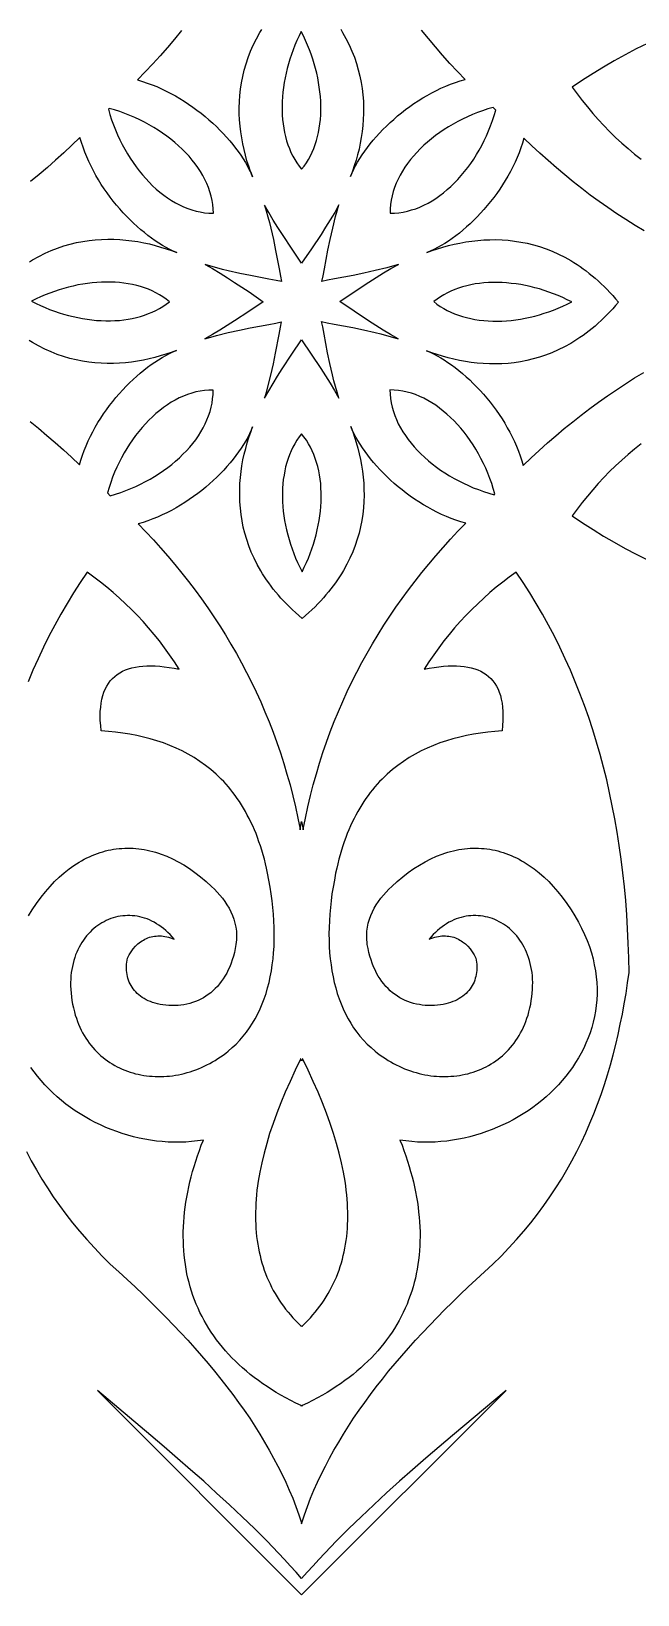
# Model space of a CAD drawing. Extents: x -375 to 375, y -1025 to 1025.
# Drawn here: x 142 to 193.6, y -780 to -647 of the extents above; entities that cross this region are included whole.
import ezdxf

# ---------------------------------------------------------------- set-up
doc = ezdxf.new("R2010")
doc.units = 0
doc.layers.add('LAYER_1', color=18, linetype='CONTINUOUS')

msp = doc.modelspace()

# ---------------------------------------------------------------- linework, layer by layer
at = {"layer": 'LAYER_1'}
for points in [[(154.77, -646.95), (154.19, -647.67), (153.58, -648.39), (152.97, -649.09), (152.34, -649.79), (151.7, -650.47), (151.05, -651.15), (151.46, -651.28), (151.87, -651.41), (152.28, -651.56), (152.69, -651.72), (153.09, -651.9), (153.49, -652.09), (153.88, -652.29), (154.27, -652.51), (154.65, -652.73), (155.02, -652.96), (155.39, -653.21), (155.75, -653.46), (156.1, -653.72), (156.45, -653.98), (156.79, -654.26), (157.12, -654.54), (157.44, -654.83), (157.75, -655.12), (158.05, -655.41), (158.34, -655.71), (158.61, -656.02), (158.88, -656.32), (159.14, -656.63), (159.38, -656.94), (159.61, -657.25), (159.83, -657.56), (160.03, -657.87), (160.22, -658.18), (160.39, -658.48), (160.55, -658.79), (160.7, -659.09), (160.83, -659.39), (160.66, -658.94), (160.5, -658.48), (160.35, -658.02), (160.22, -657.54), (160.1, -657.06), (159.99, -656.57), (159.9, -656.08), (159.82, -655.57), (159.77, -655.07), (159.72, -654.55), (159.7, -654.03), (159.69, -653.51), (159.71, -652.98), (159.75, -652.46), (159.8, -651.92), (159.89, -651.39), (159.99, -650.85), (160.12, -650.32), (160.27, -649.78), (160.45, -649.25), (160.66, -648.71), (160.89, -648.18), (161.15, -647.65), (161.45, -647.12), (161.6, -646.86)], [(168.32, -646.84), (168.48, -647.1), (168.77, -647.63), (169.04, -648.16), (169.28, -648.69), (169.49, -649.22), (169.67, -649.76), (169.82, -650.29), (169.96, -650.83), (170.06, -651.36), (170.15, -651.89), (170.21, -652.42), (170.25, -652.95), (170.26, -653.48), (170.26, -654), (170.24, -654.52), (170.2, -655.03), (170.14, -655.54), (170.07, -656.04), (169.98, -656.54), (169.88, -657.03), (169.76, -657.51), (169.63, -657.98), (169.48, -658.45), (169.33, -658.9), (169.16, -659.35), (169.29, -659.05), (169.43, -658.75), (169.59, -658.45), (169.76, -658.14), (169.95, -657.83), (170.15, -657.52), (170.36, -657.21), (170.59, -656.9), (170.83, -656.59), (171.08, -656.28), (171.35, -655.98), (171.62, -655.67), (171.91, -655.37), (172.21, -655.07), (172.52, -654.78), (172.83, -654.5), (173.16, -654.21), (173.5, -653.94), (173.84, -653.67), (174.19, -653.41), (174.55, -653.16), (174.92, -652.92), (175.3, -652.68), (175.68, -652.46), (176.06, -652.24), (176.46, -652.04), (176.85, -651.85), (177.26, -651.68), (177.66, -651.51), (178.07, -651.36), (178.49, -651.23), (178.9, -651.11), (178.25, -650.43), (177.61, -649.74), (176.99, -649.04), (176.38, -648.34), (175.78, -647.63), (175.19, -646.91)], [(194.41, -648.04), (193.46, -648.51), (192.52, -649.01), (191.59, -649.52), (190.68, -650.05), (189.78, -650.6), (188.89, -651.17), (188.01, -651.77), (188.43, -652.34), (188.86, -652.9), (189.3, -653.45), (189.75, -653.99), (190.22, -654.51), (190.7, -655.03), (191.19, -655.54), (191.7, -656.04), (192.22, -656.52), (192.76, -656.99), (193.3, -657.45), (193.87, -657.9)], [(141.86, -666.61), (142.12, -666.45), (142.65, -666.16), (143.18, -665.89), (143.71, -665.66), (144.25, -665.45), (144.78, -665.27), (145.32, -665.12), (145.85, -664.99), (146.39, -664.89), (146.92, -664.81), (147.45, -664.75), (147.98, -664.71), (148.51, -664.7), (149.03, -664.7), (149.55, -664.73), (150.06, -664.77), (150.57, -664.83), (151.07, -664.9), (151.57, -665), (152.06, -665.1), (152.54, -665.22), (153.01, -665.36), (153.48, -665.51), (153.94, -665.66), (154.38, -665.83), (154.08, -665.7), (153.78, -665.56), (153.48, -665.4), (153.17, -665.22), (152.86, -665.03), (152.55, -664.83), (152.24, -664.61), (151.93, -664.38), (151.63, -664.14), (151.32, -663.89), (151.01, -663.62), (150.71, -663.34), (150.41, -663.05), (150.11, -662.75), (149.82, -662.44), (149.53, -662.12), (149.25, -661.79), (148.98, -661.46), (148.71, -661.11), (148.45, -660.76), (148.2, -660.4), (147.96, -660.03), (147.72, -659.65), (147.5, -659.27), (147.29, -658.88), (147.09, -658.49), (146.9, -658.1), (146.72, -657.69), (146.56, -657.29), (146.41, -656.88), (146.27, -656.47), (146.15, -656.05), (145.47, -656.71), (144.78, -657.35), (144.08, -657.97), (143.38, -658.59), (142.67, -659.19), (141.95, -659.78)], [(194.14, -663.99), (193.35, -663.52), (192.58, -663.03), (191.81, -662.53), (191.05, -662.01), (190.3, -661.48), (189.55, -660.94), (188.82, -660.38), (188.09, -659.81), (187.37, -659.22), (186.66, -658.63), (185.96, -658.01), (185.26, -657.39), (184.58, -656.75), (183.9, -656.1), (183.77, -656.52), (183.64, -656.93), (183.49, -657.34), (183.33, -657.75), (183.15, -658.15), (182.96, -658.54), (182.76, -658.94), (182.54, -659.32), (182.32, -659.7), (182.09, -660.08), (181.84, -660.45), (181.59, -660.81), (181.33, -661.16), (181.06, -661.5), (180.79, -661.84), (180.5, -662.17), (180.22, -662.48), (179.93, -662.79), (179.63, -663.09), (179.33, -663.38), (179.02, -663.65), (178.72, -663.92), (178.41, -664.17), (178.1, -664.41), (177.79, -664.64), (177.48, -664.85), (177.17, -665.05), (176.86, -665.24), (176.55, -665.41), (176.25, -665.57), (175.94, -665.71), (175.65, -665.84), (176.09, -665.67), (176.55, -665.52), (177.01, -665.37), (177.49, -665.24), (177.97, -665.12), (178.46, -665.02), (178.95, -664.93), (179.46, -664.85), (179.97, -664.8), (180.48, -664.76), (181, -664.74), (181.52, -664.73), (182.05, -664.75), (182.57, -664.79), (183.11, -664.85), (183.64, -664.94), (184.17, -665.04), (184.71, -665.17), (185.24, -665.33), (185.78, -665.51), (186.31, -665.72), (186.84, -665.96), (187.37, -666.23), (187.9, -666.52), (188.16, -666.68), (188.42, -666.85), (188.68, -667.02), (188.94, -667.21), (189.2, -667.4), (189.46, -667.6), (189.71, -667.8), (189.97, -668.02), (190.22, -668.24), (190.47, -668.48), (190.72, -668.72), (190.97, -668.97), (191.22, -669.23), (191.46, -669.49), (191.7, -669.77), (191.94, -670.06), (191.7, -670.34), (191.46, -670.61), (191.21, -670.88), (190.96, -671.14), (190.71, -671.38), (190.46, -671.62), (190.21, -671.85), (189.96, -672.08), (189.7, -672.29), (189.44, -672.49), (189.19, -672.69), (188.93, -672.88), (188.67, -673.06), (188.41, -673.23), (188.14, -673.4), (187.88, -673.56), (187.35, -673.85), (186.82, -674.11), (186.29, -674.35), (185.75, -674.55), (185.22, -674.73), (184.68, -674.88), (184.15, -675.01), (183.61, -675.12), (183.08, -675.2), (182.55, -675.26), (182.02, -675.29), (181.49, -675.31), (180.97, -675.3), (180.45, -675.28), (179.94, -675.24), (179.43, -675.18), (178.93, -675.1), (178.43, -675.01), (177.94, -674.9), (177.46, -674.78), (176.99, -674.65), (176.52, -674.5), (176.07, -674.35), (175.62, -674.18), (175.92, -674.31), (176.22, -674.45), (176.52, -674.61), (176.83, -674.79), (177.13, -674.97), (177.44, -675.18), (177.75, -675.39), (178.06, -675.62), (178.37, -675.87), (178.68, -676.12), (178.98, -676.39), (179.29, -676.67), (179.59, -676.96), (179.88, -677.26), (180.17, -677.56), (180.46, -677.88), (180.74, -678.21), (181.02, -678.55), (181.28, -678.9), (181.54, -679.25), (181.8, -679.61), (182.04, -679.98), (182.27, -680.35), (182.49, -680.73), (182.71, -681.12), (182.91, -681.51), (183.1, -681.91), (183.28, -682.31), (183.44, -682.72), (183.59, -683.13), (183.72, -683.54), (183.85, -683.95), (184.53, -683.3), (185.21, -682.66), (185.91, -682.03), (186.61, -681.42), (187.33, -680.81), (188.05, -680.23), (188.77, -679.65), (189.51, -679.09), (190.25, -678.55), (191.01, -678.01), (191.77, -677.5), (192.54, -676.99), (193.32, -676.5), (194.1, -676.03)], [(141.91, -680.19), (142.63, -680.78), (143.34, -681.38), (144.04, -681.99), (144.74, -682.61), (145.42, -683.25), (146.1, -683.9), (146.22, -683.49), (146.36, -683.07), (146.51, -682.66), (146.67, -682.26), (146.85, -681.86), (147.04, -681.46), (147.24, -681.07), (147.45, -680.68), (147.68, -680.3), (147.91, -679.93), (148.15, -679.56), (148.41, -679.2), (148.67, -678.85), (148.94, -678.5), (149.21, -678.16), (149.49, -677.84), (149.78, -677.52), (150.07, -677.21), (150.37, -676.91), (150.67, -676.63), (150.97, -676.35), (151.28, -676.09), (151.59, -675.83), (151.9, -675.59), (152.21, -675.36), (152.52, -675.15), (152.83, -674.95), (153.14, -674.76), (153.44, -674.59), (153.75, -674.43), (154.05, -674.29), (154.35, -674.16), (153.9, -674.33), (153.44, -674.48), (152.98, -674.63), (152.51, -674.76), (152.02, -674.88), (151.54, -674.98), (151.04, -675.07), (150.54, -675.15), (150.03, -675.2), (149.52, -675.24), (149, -675.27), (148.47, -675.27), (147.95, -675.25), (147.42, -675.21), (146.89, -675.15), (146.36, -675.07), (145.82, -674.96), (145.29, -674.83), (144.75, -674.67), (144.22, -674.49), (143.69, -674.28), (143.16, -674.04), (142.63, -673.78), (142.1, -673.48), (141.84, -673.32)], [(193.87, -682.1), (193.3, -682.55), (192.76, -683.01), (192.22, -683.48), (191.7, -683.97), (191.19, -684.46), (190.7, -684.97), (190.22, -685.49), (189.75, -686.02), (189.3, -686.55), (188.86, -687.1), (188.43, -687.67), (188.01, -688.24), (188.89, -688.83), (189.78, -689.4), (190.68, -689.95), (191.59, -690.48), (192.52, -691), (193.46, -691.49), (194.41, -691.96)], [(141.6, -742.3), (142.01, -743.09), (142.45, -743.87), (142.9, -744.64), (143.38, -745.4), (143.88, -746.15), (144.4, -746.9), (144.94, -747.64), (145.51, -748.36), (146.11, -749.08), (146.73, -749.79), (147.37, -750.49), (148.04, -751.19), (148.73, -751.87), (149.46, -752.54), (150.15, -753.18), (150.84, -753.82), (151.52, -754.47), (152.18, -755.11), (152.84, -755.76), (153.48, -756.41), (154.11, -757.06), (154.72, -757.71), (155.32, -758.36), (155.91, -759.02), (156.49, -759.67), (157.05, -760.33), (157.6, -760.99), (158.13, -761.65), (158.65, -762.31), (159.15, -762.98), (159.64, -763.65), (160.12, -764.31), (160.58, -764.98), (161.02, -765.66), (161.44, -766.33), (161.85, -767.01), (162.25, -767.69), (162.62, -768.37), (162.98, -769.05), (163.32, -769.73), (163.65, -770.42), (163.95, -771.11), (164.24, -771.8), (164.51, -772.49), (164.76, -773.19), (164.99, -773.88), (164.99, -773.97), (165, -773.95), (165.01, -773.97), (165.01, -773.88), (165.24, -773.19), (165.49, -772.49), (165.76, -771.8), (166.05, -771.11), (166.35, -770.42), (166.68, -769.73), (167.02, -769.05), (167.38, -768.37), (167.75, -767.69), (168.15, -767.01), (168.56, -766.33), (168.98, -765.66), (169.42, -764.98), (169.88, -764.31), (170.36, -763.65), (170.85, -762.98), (171.35, -762.31), (171.87, -761.65), (172.4, -760.99), (172.95, -760.33), (173.51, -759.67), (174.09, -759.02), (174.68, -758.36), (175.28, -757.71), (175.89, -757.06), (176.52, -756.41), (177.16, -755.76), (177.82, -755.11), (178.48, -754.47), (179.16, -753.82), (179.84, -753.18), (180.54, -752.54), (181.27, -751.87), (181.96, -751.19), (182.63, -750.5), (183.27, -749.79), (183.89, -749.08), (184.49, -748.36), (185.05, -747.64), (185.6, -746.9), (186.12, -746.15), (186.62, -745.4), (187.1, -744.64), (187.55, -743.87), (187.99, -743.09), (188.4, -742.3), (188.79, -741.51), (189.16, -740.71), (189.52, -739.9), (189.85, -739.09), (190.17, -738.27), (190.47, -737.44), (190.75, -736.61), (191.01, -735.77), (191.26, -734.92), (191.49, -734.07), (191.71, -733.21), (191.91, -732.35), (192.1, -731.48), (192.28, -730.61), (192.44, -729.73), (192.59, -728.85), (192.72, -727.96), (192.85, -727.07), (192.82, -725.83), (192.78, -724.59), (192.72, -723.37), (192.65, -722.16), (192.56, -720.96), (192.45, -719.78), (192.32, -718.6), (192.17, -717.43), (192.01, -716.28), (191.83, -715.14), (191.64, -714.01), (191.42, -712.89), (191.19, -711.78), (190.94, -710.68), (190.67, -709.6), (190.38, -708.53), (190.08, -707.47), (189.75, -706.42), (189.41, -705.38), (189.05, -704.35), (188.67, -703.34), (188.27, -702.34), (187.85, -701.35), (187.42, -700.38), (186.96, -699.41), (186.49, -698.46), (185.99, -697.52), (185.48, -696.59), (184.95, -695.68), (184.4, -694.78), (183.83, -693.89), (183.23, -693.01), (182.66, -693.43), (182.1, -693.86), (181.55, -694.3), (181.01, -694.75), (180.49, -695.22), (179.97, -695.7), (179.46, -696.19), (178.96, -696.7), (178.48, -697.22), (178.01, -697.76), (177.55, -698.31), (177.1, -698.87), (176.66, -699.45), (176.23, -700.04), (175.82, -700.65), (175.42, -701.27), (175.85, -701.19), (176.27, -701.12), (176.68, -701.06), (177.07, -701.02), (177.45, -701), (177.81, -700.98), (178.16, -700.99), (178.5, -701.01), (178.83, -701.04), (179.14, -701.09), (179.43, -701.15), (179.72, -701.23), (179.98, -701.33), (180.24, -701.44), (180.47, -701.57), (180.7, -701.72), (180.9, -701.89), (181.09, -702.07), (181.27, -702.26), (181.43, -702.48), (181.57, -702.71), (181.7, -702.96), (181.81, -703.23), (181.91, -703.52), (181.98, -703.83), (182.04, -704.15), (182.09, -704.5), (182.11, -704.86), (182.12, -705.25), (182.11, -705.65), (182.09, -706.07), (182.04, -706.52), (181.43, -706.56), (180.82, -706.63), (180.22, -706.71), (179.62, -706.8), (179.03, -706.92), (178.45, -707.05), (177.87, -707.2), (177.31, -707.36), (176.75, -707.55), (176.21, -707.76), (175.67, -707.98), (175.15, -708.23), (174.64, -708.5), (174.14, -708.79), (173.65, -709.11), (173.18, -709.45), (172.95, -709.63), (172.72, -709.81), (172.49, -710), (172.27, -710.2), (172.06, -710.41), (171.84, -710.62), (171.63, -710.83), (171.43, -711.06), (171.23, -711.29), (171.03, -711.52), (170.84, -711.77), (170.65, -712.02), (170.47, -712.28), (170.29, -712.54), (170.11, -712.82), (169.94, -713.09), (169.78, -713.38), (169.61, -713.68), (169.46, -713.98), (169.31, -714.29), (169.16, -714.6), (169.02, -714.93), (168.88, -715.26), (168.75, -715.6), (168.62, -715.95), (168.5, -716.31), (168.39, -716.67), (168.28, -717.05), (168.17, -717.43), (168.07, -717.82), (167.98, -718.21), (167.89, -718.62), (167.78, -719.21), (167.67, -719.8), (167.58, -720.39), (167.5, -720.97), (167.44, -721.54), (167.39, -722.11), (167.36, -722.68), (167.33, -723.23), (167.32, -723.79), (167.33, -724.33), (167.35, -724.87), (167.38, -725.39), (167.43, -725.92), (167.5, -726.43), (167.57, -726.93), (167.67, -727.43), (167.77, -727.91), (167.9, -728.38), (168.03, -728.85), (168.18, -729.3), (168.35, -729.74), (168.54, -730.17), (168.73, -730.59), (168.95, -731), (169.18, -731.39), (169.42, -731.77), (169.69, -732.14), (169.96, -732.49), (170.26, -732.83), (170.57, -733.16), (170.9, -733.46), (171.24, -733.76), (171.45, -733.93), (171.67, -734.1), (171.9, -734.25), (172.12, -734.4), (172.35, -734.55), (172.58, -734.68), (172.81, -734.81), (173.05, -734.94), (173.28, -735.05), (173.52, -735.16), (173.76, -735.26), (174.01, -735.35), (174.25, -735.44), (174.49, -735.52), (174.74, -735.59), (174.99, -735.66), (175.23, -735.72), (175.48, -735.77), (175.73, -735.81), (175.98, -735.85), (176.23, -735.88), (176.47, -735.9), (176.72, -735.91), (176.97, -735.92), (177.21, -735.92), (177.46, -735.92), (177.7, -735.9), (177.95, -735.88), (178.19, -735.86), (178.43, -735.82), (178.66, -735.78), (178.9, -735.73), (179.13, -735.68), (179.37, -735.61), (179.59, -735.54), (179.82, -735.47), (180.04, -735.38), (180.26, -735.29), (180.48, -735.19), (180.69, -735.09), (180.9, -734.97), (181.11, -734.85), (181.31, -734.73), (181.51, -734.59), (181.7, -734.45), (181.89, -734.3), (182.08, -734.15), (182.26, -733.99), (182.43, -733.82), (182.6, -733.64), (182.76, -733.46), (182.92, -733.26), (183.07, -733.07), (183.22, -732.86), (183.36, -732.65), (183.5, -732.43), (183.62, -732.2), (183.75, -731.97), (183.86, -731.73), (183.97, -731.48), (184.07, -731.23), (184.16, -730.97), (184.25, -730.7), (184.33, -730.42), (184.41, -730.09), (184.48, -729.77), (184.53, -729.45), (184.58, -729.13), (184.61, -728.82), (184.63, -728.52), (184.64, -728.22), (184.65, -727.93), (184.64, -727.64), (184.62, -727.36), (184.59, -727.08), (184.55, -726.82), (184.5, -726.56), (184.44, -726.3), (184.38, -726.05), (184.3, -725.81), (184.22, -725.58), (184.13, -725.35), (184.03, -725.13), (183.92, -724.92), (183.81, -724.71), (183.69, -724.51), (183.56, -724.32), (183.43, -724.14), (183.29, -723.96), (183.14, -723.79), (182.99, -723.63), (182.83, -723.48), (182.67, -723.34), (182.5, -723.2), (182.33, -723.08), (182.16, -722.96), (181.98, -722.85), (181.8, -722.75), (181.61, -722.65), (181.42, -722.57), (181.23, -722.49), (181.03, -722.43), (180.83, -722.37), (180.63, -722.33), (180.43, -722.29), (180.22, -722.26), (180.02, -722.24), (179.81, -722.23), (179.6, -722.23), (179.4, -722.24), (179.19, -722.26), (178.98, -722.29), (178.77, -722.34), (178.56, -722.39), (178.35, -722.45), (178.15, -722.52), (177.94, -722.6), (177.74, -722.7), (177.53, -722.8), (177.33, -722.92), (177.14, -723.05), (176.94, -723.18), (176.75, -723.33), (176.56, -723.49), (176.37, -723.67), (176.19, -723.85), (176.01, -724.05), (175.84, -724.25), (176, -724.18), (176.16, -724.12), (176.32, -724.07), (176.47, -724.03), (176.63, -724), (176.78, -723.98), (176.93, -723.96), (177.08, -723.95), (177.23, -723.96), (177.38, -723.97), (177.52, -723.98), (177.66, -724.01), (177.8, -724.04), (177.94, -724.08), (178.07, -724.13), (178.2, -724.18), (178.33, -724.24), (178.45, -724.31), (178.57, -724.39), (178.69, -724.47), (178.92, -724.64), (179.13, -724.84), (179.32, -725.07), (179.5, -725.31), (179.66, -725.57), (179.8, -725.84), (179.84, -726.02), (179.87, -726.2), (179.89, -726.37), (179.9, -726.55), (179.9, -726.72), (179.89, -726.9), (179.88, -727.07), (179.85, -727.24), (179.82, -727.4), (179.77, -727.56), (179.72, -727.72), (179.66, -727.88), (179.59, -728.03), (179.51, -728.18), (179.42, -728.33), (179.32, -728.47), (179.22, -728.6), (179.1, -728.73), (178.98, -728.86), (178.84, -728.97), (178.7, -729.09), (178.55, -729.19), (178.39, -729.29), (178.22, -729.39), (178.05, -729.47), (177.86, -729.55), (177.67, -729.62), (177.46, -729.69), (177.25, -729.74), (177.03, -729.79), (176.8, -729.82), (176.56, -729.85), (176.3, -729.87), (176.03, -729.88), (175.77, -729.88), (175.51, -729.87), (175.26, -729.84), (175.01, -729.8), (174.76, -729.76), (174.51, -729.7), (174.27, -729.62), (174.04, -729.54), (173.81, -729.44), (173.58, -729.34), (173.36, -729.22), (173.14, -729.09), (172.94, -728.94), (172.73, -728.79), (172.54, -728.62), (172.35, -728.44), (172.17, -728.25), (171.99, -728.05), (171.82, -727.83), (171.67, -727.61), (171.52, -727.37), (171.37, -727.12), (171.24, -726.85), (171.12, -726.58), (171, -726.29), (170.9, -725.99), (170.8, -725.68), (170.72, -725.36), (170.65, -725.02), (170.58, -724.68), (170.56, -724.48), (170.54, -724.3), (170.53, -724.11), (170.53, -723.93), (170.54, -723.74), (170.55, -723.56), (170.59, -723.21), (170.67, -722.87), (170.76, -722.54), (170.88, -722.22), (171.02, -721.9), (171.17, -721.6), (171.35, -721.31), (171.54, -721.02), (171.74, -720.75), (171.96, -720.48), (172.18, -720.23), (172.42, -719.99), (172.66, -719.75), (173.13, -719.33), (173.6, -718.93), (174.07, -718.57), (174.54, -718.23), (175.02, -717.93), (175.5, -717.65), (175.98, -717.4), (176.46, -717.19), (176.94, -717), (177.18, -716.92), (177.42, -716.84), (177.66, -716.77), (177.9, -716.71), (178.14, -716.66), (178.38, -716.61), (178.62, -716.58), (178.86, -716.54), (179.1, -716.52), (179.34, -716.5), (179.58, -716.49), (179.81, -716.49), (180.05, -716.5), (180.29, -716.51), (180.52, -716.53), (180.76, -716.56), (180.99, -716.59), (181.22, -716.63), (181.45, -716.68), (181.68, -716.73), (181.91, -716.8), (182.14, -716.87), (182.37, -716.94), (182.6, -717.03), (182.82, -717.12), (183.04, -717.22), (183.27, -717.32), (183.49, -717.44), (183.71, -717.56), (183.93, -717.68), (184.36, -717.96), (184.78, -718.26), (185.2, -718.59), (185.61, -718.95), (186.01, -719.34), (186.4, -719.75), (186.79, -720.2), (187.16, -720.67), (187.55, -721.2), (187.91, -721.73), (188.24, -722.25), (188.54, -722.78), (188.81, -723.31), (189.06, -723.83), (189.28, -724.35), (189.47, -724.87), (189.64, -725.39), (189.78, -725.9), (189.89, -726.42), (189.99, -726.92), (190.05, -727.43), (190.1, -727.93), (190.12, -728.42), (190.12, -728.91), (190.1, -729.4), (190.05, -729.88), (189.99, -730.35), (189.9, -730.82), (189.8, -731.29), (189.67, -731.74), (189.53, -732.2), (189.36, -732.64), (189.18, -733.07), (188.99, -733.5), (188.77, -733.92), (188.54, -734.34), (188.29, -734.74), (188.03, -735.14), (187.75, -735.52), (187.46, -735.9), (187.15, -736.27), (186.83, -736.63), (186.5, -736.97), (186.15, -737.31), (185.79, -737.64), (185.42, -737.95), (185.04, -738.26), (184.65, -738.55), (184.25, -738.83), (183.84, -739.1), (183.42, -739.35), (182.99, -739.6), (182.55, -739.83), (182.11, -740.04), (181.65, -740.24), (181.2, -740.43), (180.73, -740.61), (180.26, -740.77), (179.79, -740.91), (179.31, -741.04), (178.82, -741.16), (178.33, -741.26), (177.84, -741.34), (177.35, -741.41), (176.85, -741.46), (176.35, -741.49), (175.86, -741.51), (175.36, -741.51), (174.86, -741.49), (174.36, -741.45), (173.86, -741.39), (173.36, -741.32), (173.54, -741.77), (173.7, -742.22), (173.86, -742.67), (174.01, -743.11), (174.14, -743.56), (174.27, -744), (174.39, -744.44), (174.5, -744.88), (174.6, -745.31), (174.69, -745.74), (174.77, -746.18), (174.84, -746.6), (174.9, -747.03), (174.95, -747.45), (175, -747.87), (175.03, -748.29), (175.05, -748.7), (175.07, -749.12), (175.07, -749.53), (175.06, -749.93), (175.05, -750.33), (175.02, -750.73), (174.99, -751.13), (174.94, -751.53), (174.89, -751.92), (174.82, -752.3), (174.75, -752.69), (174.67, -753.07), (174.57, -753.44), (174.47, -753.82), (174.36, -754.19), (174.23, -754.55), (174.1, -754.91), (173.96, -755.27), (173.81, -755.63), (173.64, -755.98), (173.47, -756.32), (173.29, -756.67), (173.1, -757), (172.9, -757.34), (172.69, -757.67), (172.46, -757.99), (172.23, -758.31), (171.99, -758.63), (171.74, -758.94), (171.48, -759.25), (171.21, -759.55), (170.93, -759.85), (170.63, -760.14), (170.33, -760.43), (170.02, -760.71), (169.7, -760.99), (169.37, -761.26), (169.03, -761.53), (168.67, -761.79), (168.31, -762.05), (167.94, -762.3), (167.56, -762.55), (167.17, -762.79), (166.76, -763.03), (166.35, -763.26), (165.93, -763.48), (165.5, -763.7), (165.05, -763.91), (165.05, -763.97), (165.04, -763.96), (165.03, -763.95), (165.03, -763.94), (165.02, -763.94), (165.01, -763.94), (165, -763.95), (165, -763.95), (165, -763.95), (164.99, -763.94), (164.98, -763.94), (164.97, -763.94), (164.97, -763.95), (164.96, -763.96), (164.95, -763.97), (164.95, -763.91), (164.5, -763.7), (164.07, -763.48), (163.65, -763.26), (163.24, -763.03), (162.83, -762.79), (162.44, -762.55), (162.06, -762.3), (161.69, -762.05), (161.33, -761.79), (160.97, -761.53), (160.63, -761.26), (160.3, -760.99), (159.98, -760.71), (159.67, -760.43), (159.37, -760.14), (159.07, -759.85), (158.79, -759.55), (158.52, -759.25), (158.26, -758.94), (158.01, -758.63), (157.77, -758.31), (157.54, -757.99), (157.31, -757.67), (157.1, -757.34), (156.9, -757), (156.71, -756.67), (156.53, -756.32), (156.35, -755.98), (156.19, -755.63), (156.04, -755.27), (155.9, -754.91), (155.76, -754.55), (155.64, -754.19), (155.53, -753.82), (155.43, -753.44), (155.33, -753.07), (155.25, -752.69), (155.17, -752.3), (155.11, -751.92), (155.06, -751.53), (155.01, -751.13), (154.98, -750.73), (154.95, -750.33), (154.94, -749.93), (154.93, -749.53), (154.93, -749.12), (154.95, -748.7), (154.97, -748.29), (155, -747.87), (155.04, -747.45), (155.1, -747.03), (155.16, -746.6), (155.23, -746.18), (155.31, -745.75), (155.4, -745.31), (155.5, -744.88), (155.61, -744.44), (155.73, -744), (155.86, -743.56), (155.99, -743.12), (156.14, -742.67), (156.3, -742.22), (156.46, -741.77), (156.64, -741.32), (156.14, -741.4), (155.64, -741.45), (155.14, -741.49), (154.64, -741.51), (154.14, -741.51), (153.64, -741.49), (153.15, -741.46), (152.65, -741.41), (152.16, -741.34), (151.67, -741.26), (151.18, -741.16), (150.69, -741.04), (150.21, -740.91), (149.74, -740.77), (149.27, -740.61), (148.8, -740.43), (148.34, -740.25), (147.89, -740.04), (147.45, -739.83), (147.01, -739.6), (146.58, -739.35), (146.16, -739.1), (145.75, -738.83), (145.35, -738.55), (144.96, -738.26), (144.58, -737.95), (144.21, -737.64), (143.85, -737.31), (143.5, -736.97), (143.17, -736.63), (142.85, -736.27), (142.54, -735.9), (142.25, -735.52), (141.97, -735.14)], [(141.76, -722.25), (142.09, -721.73), (142.45, -721.2), (142.84, -720.67), (143.21, -720.2), (143.6, -719.75), (143.99, -719.34), (144.39, -718.95), (144.8, -718.59), (145.22, -718.26), (145.64, -717.96), (146.07, -717.68), (146.29, -717.56), (146.51, -717.44), (146.73, -717.32), (146.95, -717.22), (147.18, -717.12), (147.4, -717.03), (147.63, -716.94), (147.86, -716.87), (148.08, -716.8), (148.31, -716.73), (148.54, -716.68), (148.78, -716.63), (149.01, -716.59), (149.24, -716.55), (149.48, -716.53), (149.71, -716.51), (149.95, -716.5), (150.18, -716.49), (150.42, -716.49), (150.66, -716.5), (150.9, -716.52), (151.14, -716.54), (151.38, -716.57), (151.62, -716.61), (151.86, -716.66), (152.1, -716.71), (152.34, -716.77), (152.58, -716.84), (152.82, -716.92), (153.06, -717), (153.54, -717.19), (154.02, -717.4), (154.5, -717.65), (154.98, -717.92), (155.46, -718.23), (155.93, -718.57), (156.4, -718.93), (156.87, -719.33), (157.34, -719.75), (157.58, -719.99), (157.82, -720.23), (158.04, -720.48), (158.26, -720.75), (158.46, -721.02), (158.65, -721.31), (158.83, -721.6), (158.98, -721.9), (159.12, -722.22), (159.24, -722.54), (159.33, -722.87), (159.4, -723.21), (159.45, -723.56), (159.46, -723.74), (159.47, -723.93), (159.47, -724.11), (159.46, -724.3), (159.44, -724.48), (159.41, -724.68), (159.35, -725.02), (159.28, -725.36), (159.2, -725.68), (159.1, -725.99), (159, -726.29), (158.88, -726.58), (158.76, -726.85), (158.63, -727.12), (158.48, -727.37), (158.33, -727.61), (158.17, -727.83), (158.01, -728.05), (157.83, -728.25), (157.65, -728.44), (157.46, -728.62), (157.27, -728.79), (157.06, -728.94), (156.85, -729.09), (156.64, -729.22), (156.42, -729.34), (156.19, -729.44), (155.96, -729.54), (155.73, -729.62), (155.49, -729.7), (155.24, -729.76), (154.99, -729.81), (154.74, -729.84), (154.49, -729.87), (154.23, -729.88), (153.97, -729.88), (153.7, -729.87), (153.44, -729.85), (153.2, -729.82), (152.97, -729.79), (152.75, -729.74), (152.54, -729.69), (152.33, -729.62), (152.14, -729.55), (151.95, -729.47), (151.78, -729.39), (151.61, -729.29), (151.45, -729.19), (151.3, -729.09), (151.16, -728.97), (151.02, -728.86), (150.9, -728.73), (150.78, -728.6), (150.68, -728.47), (150.58, -728.33), (150.49, -728.18), (150.41, -728.03), (150.34, -727.88), (150.28, -727.72), (150.23, -727.56), (150.18, -727.4), (150.15, -727.24), (150.12, -727.07), (150.11, -726.9), (150.1, -726.72), (150.1, -726.55), (150.11, -726.37), (150.13, -726.2), (150.16, -726.02), (150.2, -725.84), (150.34, -725.57), (150.5, -725.31), (150.68, -725.07), (150.87, -724.84), (151.08, -724.64), (151.31, -724.46), (151.43, -724.38), (151.55, -724.31), (151.67, -724.24), (151.8, -724.18), (151.93, -724.13), (152.06, -724.08), (152.2, -724.04), (152.34, -724.01), (152.48, -723.98), (152.62, -723.97), (152.77, -723.96), (152.92, -723.95), (153.07, -723.96), (153.22, -723.98), (153.37, -724), (153.53, -724.03), (153.68, -724.07), (153.84, -724.12), (154, -724.18), (154.16, -724.25), (153.99, -724.04), (153.81, -723.85), (153.63, -723.67), (153.44, -723.49), (153.25, -723.33), (153.06, -723.18), (152.86, -723.05), (152.66, -722.92), (152.46, -722.8), (152.26, -722.7), (152.06, -722.6), (151.85, -722.52), (151.65, -722.45), (151.44, -722.39), (151.23, -722.33), (151.02, -722.29), (150.81, -722.26), (150.6, -722.24), (150.4, -722.23), (150.19, -722.23), (149.98, -722.24), (149.78, -722.26), (149.57, -722.29), (149.37, -722.32), (149.17, -722.37), (148.97, -722.43), (148.77, -722.49), (148.58, -722.57), (148.39, -722.65), (148.2, -722.75), (148.02, -722.85), (147.84, -722.96), (147.67, -723.08), (147.49, -723.2), (147.33, -723.34), (147.17, -723.48), (147.01, -723.63), (146.86, -723.79), (146.71, -723.96), (146.57, -724.14), (146.44, -724.32), (146.31, -724.51), (146.19, -724.71), (146.08, -724.92), (145.97, -725.13), (145.87, -725.35), (145.78, -725.58), (145.7, -725.81), (145.62, -726.05), (145.56, -726.3), (145.5, -726.56), (145.45, -726.82), (145.41, -727.08), (145.38, -727.36), (145.36, -727.64), (145.35, -727.92), (145.35, -728.22), (145.37, -728.52), (145.39, -728.82), (145.42, -729.13), (145.47, -729.44), (145.52, -729.77), (145.59, -730.09), (145.67, -730.42), (145.75, -730.7), (145.84, -730.97), (145.93, -731.23), (146.03, -731.48), (146.14, -731.73), (146.25, -731.97), (146.37, -732.2), (146.5, -732.43), (146.64, -732.65), (146.78, -732.86), (146.92, -733.07), (147.08, -733.26), (147.24, -733.46), (147.4, -733.64), (147.57, -733.82), (147.74, -733.98), (147.92, -734.15), (148.11, -734.3), (148.3, -734.45), (148.49, -734.59), (148.69, -734.73), (148.89, -734.85), (149.1, -734.97), (149.31, -735.09), (149.52, -735.19), (149.74, -735.29), (149.96, -735.38), (150.18, -735.47), (150.41, -735.54), (150.63, -735.61), (150.87, -735.68), (151.1, -735.73), (151.33, -735.78), (151.57, -735.82), (151.81, -735.86), (152.05, -735.88), (152.3, -735.9), (152.54, -735.92), (152.79, -735.92), (153.03, -735.92), (153.28, -735.91), (153.53, -735.9), (153.77, -735.88), (154.02, -735.85), (154.27, -735.81), (154.52, -735.77), (154.77, -735.72), (155.01, -735.66), (155.26, -735.59), (155.51, -735.52), (155.75, -735.44), (155.99, -735.35), (156.24, -735.26), (156.48, -735.16), (156.72, -735.05), (156.95, -734.94), (157.19, -734.81), (157.42, -734.68), (157.65, -734.55), (157.88, -734.4), (158.1, -734.25), (158.33, -734.1), (158.54, -733.93), (158.76, -733.76), (159.1, -733.46), (159.43, -733.16), (159.74, -732.83), (160.03, -732.49), (160.31, -732.14), (160.57, -731.77), (160.82, -731.39), (161.05, -731), (161.26, -730.59), (161.46, -730.17), (161.65, -729.74), (161.81, -729.3), (161.97, -728.85), (162.1, -728.38), (162.23, -727.91), (162.33, -727.43), (162.43, -726.93), (162.5, -726.43), (162.57, -725.92), (162.61, -725.39), (162.65, -724.87), (162.67, -724.33), (162.67, -723.79), (162.67, -723.23), (162.64, -722.68), (162.61, -722.11), (162.56, -721.54), (162.49, -720.97), (162.42, -720.39), (162.33, -719.8), (162.22, -719.21), (162.11, -718.62), (162.02, -718.21), (161.92, -717.82), (161.83, -717.43), (161.72, -717.05), (161.61, -716.67), (161.5, -716.31), (161.37, -715.95), (161.25, -715.6), (161.12, -715.26), (160.98, -714.93), (160.84, -714.6), (160.69, -714.29), (160.54, -713.98), (160.38, -713.68), (160.22, -713.38), (160.06, -713.09), (159.89, -712.82), (159.71, -712.54), (159.53, -712.28), (159.35, -712.02), (159.16, -711.77), (158.97, -711.52), (158.77, -711.29), (158.57, -711.06), (158.37, -710.83), (158.16, -710.62), (157.94, -710.41), (157.73, -710.2), (157.51, -710), (157.28, -709.81), (157.05, -709.63), (156.82, -709.45), (156.35, -709.11), (155.86, -708.79), (155.36, -708.5), (154.85, -708.23), (154.33, -707.98), (153.79, -707.76), (153.25, -707.55), (152.69, -707.36), (152.13, -707.2), (151.55, -707.05), (150.97, -706.92), (150.38, -706.8), (149.78, -706.71), (149.18, -706.63), (148.57, -706.57), (147.96, -706.52), (147.91, -706.07), (147.88, -705.65), (147.88, -705.25), (147.88, -704.86), (147.91, -704.5), (147.95, -704.15), (148.01, -703.83), (148.09, -703.52), (148.19, -703.23), (148.3, -702.96), (148.43, -702.71), (148.57, -702.48), (148.73, -702.26), (148.91, -702.07), (149.1, -701.88), (149.3, -701.72), (149.53, -701.57), (149.76, -701.44), (150.02, -701.33), (150.28, -701.23), (150.56, -701.15), (150.86, -701.09), (151.17, -701.04), (151.5, -701.01), (151.83, -700.99), (152.19, -700.98), (152.55, -701), (152.93, -701.02), (153.32, -701.06), (153.73, -701.12), (154.15, -701.19), (154.58, -701.27), (154.18, -700.65), (153.76, -700.04), (153.34, -699.45), (152.9, -698.87), (152.45, -698.31), (151.99, -697.76), (151.52, -697.22), (151.03, -696.7), (150.54, -696.19), (150.03, -695.7), (149.51, -695.22), (148.98, -694.75), (148.44, -694.3), (147.89, -693.86), (147.33, -693.43), (146.76, -693.01), (146.17, -693.89), (145.6, -694.78), (145.05, -695.68), (144.52, -696.59), (144, -697.52), (143.51, -698.46), (143.04, -699.41), (142.58, -700.38), (142.14, -701.35), (141.73, -702.34)]]:
    msp.add_lwpolyline(points, dxfattribs=at)
for points in [[(165.21, -658.49), (165.4, -658.21), (165.58, -657.91), (165.74, -657.61), (165.89, -657.3), (166.03, -656.98), (166.15, -656.65), (166.26, -656.31), (166.35, -655.96), (166.43, -655.61), (166.5, -655.24), (166.55, -654.88), (166.59, -654.5), (166.62, -654.13), (166.63, -653.74), (166.63, -653.35), (166.62, -652.96), (166.59, -652.57), (166.55, -652.17), (166.5, -651.77), (166.44, -651.37), (166.37, -650.97), (166.28, -650.57), (166.18, -650.17), (166.07, -649.77), (165.95, -649.37), (165.81, -648.97), (165.67, -648.58), (165.51, -648.18), (165.34, -647.79), (165.16, -647.41), (164.97, -647.03), (164.78, -647.41), (164.6, -647.8), (164.43, -648.19), (164.28, -648.58), (164.13, -648.98), (164, -649.37), (163.88, -649.78), (163.77, -650.18), (163.67, -650.58), (163.59, -650.98), (163.51, -651.38), (163.45, -651.78), (163.4, -652.18), (163.37, -652.58), (163.34, -652.98), (163.33, -653.37), (163.34, -653.75), (163.35, -654.14), (163.38, -654.52), (163.42, -654.89), (163.48, -655.26), (163.55, -655.62), (163.63, -655.97), (163.72, -656.32), (163.83, -656.66), (163.96, -656.99), (164.09, -657.31), (164.25, -657.62), (164.41, -657.92), (164.59, -658.21), (164.79, -658.49), (165, -658.75)], [(152.33, -660.15), (152.64, -660.43), (152.95, -660.69), (153.27, -660.94), (153.6, -661.18), (153.93, -661.39), (154.27, -661.59), (154.61, -661.77), (154.96, -661.94), (155.31, -662.08), (155.66, -662.2), (156.02, -662.3), (156.38, -662.38), (156.75, -662.44), (157.12, -662.48), (157.49, -662.49), (157.47, -662.12), (157.44, -661.75), (157.38, -661.39), (157.3, -661.03), (157.2, -660.67), (157.07, -660.31), (156.93, -659.96), (156.77, -659.61), (156.59, -659.27), (156.39, -658.93), (156.17, -658.6), (155.94, -658.28), (155.69, -657.96), (155.43, -657.64), (155.14, -657.34), (154.85, -657.04), (154.54, -656.75), (154.22, -656.46), (153.88, -656.19), (153.53, -655.92), (153.18, -655.67), (152.81, -655.42), (152.42, -655.19), (152.03, -654.96), (151.64, -654.74), (151.23, -654.54), (150.81, -654.35), (150.39, -654.17), (149.96, -654), (149.53, -653.84), (149.08, -653.7), (148.64, -653.57), (148.57, -653.64), (148.7, -654.09), (148.84, -654.53), (148.99, -654.96), (149.16, -655.39), (149.34, -655.82), (149.54, -656.23), (149.74, -656.64), (149.96, -657.04), (150.18, -657.43), (150.42, -657.81), (150.67, -658.18), (150.92, -658.54), (151.19, -658.89), (151.46, -659.22), (151.74, -659.54), (152.03, -659.85)], [(172.89, -662.47), (173.26, -662.44), (173.63, -662.39), (173.99, -662.31), (174.35, -662.21), (174.7, -662.1), (175.06, -661.96), (175.4, -661.8), (175.75, -661.63), (176.09, -661.43), (176.42, -661.22), (176.75, -660.99), (177.07, -660.74), (177.38, -660.48), (177.69, -660.2), (177.99, -659.91), (178.29, -659.61), (178.57, -659.29), (178.85, -658.95), (179.12, -658.61), (179.38, -658.25), (179.63, -657.88), (179.87, -657.5), (180.09, -657.12), (180.31, -656.72), (180.52, -656.31), (180.72, -655.9), (180.9, -655.48), (181.07, -655.05), (181.23, -654.61), (181.38, -654.17), (181.51, -653.72), (181.28, -653.49), (180.83, -653.62), (180.39, -653.77), (179.95, -653.93), (179.52, -654.1), (179.1, -654.28), (178.69, -654.48), (178.28, -654.69), (177.88, -654.9), (177.49, -655.13), (177.12, -655.37), (176.75, -655.62), (176.39, -655.88), (176.05, -656.15), (175.71, -656.43), (175.39, -656.71), (175.09, -657.01), (174.8, -657.31), (174.52, -657.62), (174.26, -657.93), (174.01, -658.25), (173.78, -658.58), (173.57, -658.91), (173.37, -659.25), (173.2, -659.6), (173.04, -659.94), (172.9, -660.3), (172.79, -660.65), (172.69, -661.01), (172.62, -661.38), (172.56, -661.74), (172.53, -662.11), (172.52, -662.48)], [(162.2, -677.59), (162.57, -676.96), (162.96, -676.34), (163.35, -675.71), (164.16, -674.48), (164.99, -673.26), (165.82, -674.47), (166.63, -675.7), (167.03, -676.31), (167.42, -676.94), (167.8, -677.57), (168.17, -678.21), (168.02, -677.72), (167.88, -677.22), (167.75, -676.73), (167.62, -676.24), (167.4, -675.28), (167.21, -674.36), (166.91, -672.78), (166.79, -672.16), (166.7, -671.7), (167.16, -671.8), (167.77, -671.91), (169.36, -672.21), (170.27, -672.4), (171.24, -672.63), (171.73, -672.75), (172.22, -672.88), (172.72, -673.02), (173.21, -673.17), (172.57, -672.8), (171.94, -672.42), (171.31, -672.03), (170.69, -671.64), (169.47, -670.82), (168.25, -670), (169.48, -669.17), (170.71, -668.35), (171.33, -667.96), (171.96, -667.57), (172.59, -667.2), (173.23, -666.84), (172.73, -666.98), (172.24, -667.12), (171.25, -667.36), (170.28, -667.58), (169.37, -667.77), (167.8, -668.07), (167.19, -668.18), (166.73, -668.28), (166.82, -667.82), (166.94, -667.21), (167.24, -665.63), (167.42, -664.72), (167.64, -663.75), (167.89, -662.77), (168.02, -662.27), (168.17, -661.78), (167.81, -662.42), (167.43, -663.05), (167.04, -663.67), (166.65, -664.29), (165.83, -665.52), (165, -666.74), (164.18, -665.53), (163.36, -664.31), (162.97, -663.69), (162.58, -663.07), (162.2, -662.43), (161.84, -661.79), (161.99, -662.28), (162.12, -662.78), (162.26, -663.28), (162.38, -663.77), (162.6, -664.73), (162.79, -665.65), (163.09, -667.23), (163.21, -667.84), (163.3, -668.3), (162.84, -668.21), (162.22, -668.1), (160.64, -667.79), (159.73, -667.6), (158.76, -667.38), (158.27, -667.26), (157.78, -667.13), (157.28, -666.99), (156.79, -666.84), (157.43, -667.2), (158.06, -667.58), (158.69, -667.97), (159.3, -668.37), (160.53, -669.18), (161.73, -670.01), (160.51, -670.84), (159.29, -671.65), (158.67, -672.05), (158.04, -672.43), (157.41, -672.81), (156.78, -673.17), (157.27, -673.02), (157.76, -672.89), (158.75, -672.64), (159.71, -672.43), (160.63, -672.24), (162.2, -671.94), (162.81, -671.83), (163.27, -671.73), (163.18, -672.19), (163.06, -672.8), (162.76, -674.38), (162.57, -675.29), (162.36, -676.25), (162.11, -677.24), (161.98, -677.74), (161.84, -678.23)], [(142.41, -670.16), (142.79, -670.34), (143.18, -670.51), (143.57, -670.67), (143.97, -670.82), (144.37, -670.95), (144.76, -671.07), (145.17, -671.18), (145.57, -671.28), (145.97, -671.37), (146.37, -671.45), (146.77, -671.51), (147.17, -671.56), (147.56, -671.6), (147.96, -671.62), (148.35, -671.64), (148.74, -671.64), (149.12, -671.62), (149.5, -671.6), (149.87, -671.56), (150.24, -671.5), (150.6, -671.44), (150.96, -671.36), (151.3, -671.26), (151.64, -671.16), (151.97, -671.03), (152.29, -670.9), (152.61, -670.75), (152.91, -670.59), (153.2, -670.41), (153.48, -670.21), (153.75, -670.01), (153.48, -669.8), (153.2, -669.6), (152.91, -669.42), (152.61, -669.25), (152.3, -669.1), (151.98, -668.96), (151.65, -668.84), (151.31, -668.73), (150.97, -668.63), (150.61, -668.55), (150.25, -668.48), (149.89, -668.43), (149.51, -668.38), (149.13, -668.36), (148.75, -668.34), (148.36, -668.34), (147.97, -668.35), (147.58, -668.37), (147.18, -668.41), (146.78, -668.46), (146.38, -668.52), (145.98, -668.59), (145.58, -668.68), (145.17, -668.77), (144.77, -668.88), (144.37, -669), (143.97, -669.14), (143.58, -669.28), (143.18, -669.44), (142.79, -669.6), (142.41, -669.78), (142.03, -669.97)], [(176.51, -670.21), (176.79, -670.41), (177.08, -670.59), (177.38, -670.75), (177.69, -670.91), (178.01, -671.04), (178.34, -671.17), (178.68, -671.28), (179.03, -671.37), (179.38, -671.45), (179.74, -671.52), (180.11, -671.58), (180.48, -671.62), (180.86, -671.65), (181.25, -671.66), (181.63, -671.67), (182.03, -671.66), (182.42, -671.63), (182.82, -671.6), (183.22, -671.55), (183.62, -671.49), (184.02, -671.41), (184.42, -671.33), (184.82, -671.23), (185.23, -671.12), (185.63, -671), (186.03, -670.87), (186.42, -670.72), (186.82, -670.57), (187.21, -670.4), (187.59, -670.22), (187.97, -670.03), (187.59, -669.84), (187.21, -669.66), (186.82, -669.49), (186.43, -669.34), (186.03, -669.19), (185.63, -669.05), (185.23, -668.93), (184.83, -668.82), (184.43, -668.72), (184.03, -668.63), (183.63, -668.56), (183.23, -668.5), (182.83, -668.45), (182.43, -668.41), (182.04, -668.38), (181.65, -668.37), (181.26, -668.37), (180.88, -668.38), (180.5, -668.41), (180.12, -668.45), (179.76, -668.5), (179.39, -668.57), (179.04, -668.65), (178.69, -668.74), (178.35, -668.85), (178.02, -668.97), (177.7, -669.11), (177.39, -669.26), (177.09, -669.42), (176.8, -669.6), (176.52, -669.79), (176.25, -670)], [(149.17, -686.38), (149.61, -686.24), (150.05, -686.08), (150.48, -685.91), (150.9, -685.72), (151.31, -685.52), (151.72, -685.32), (152.12, -685.1), (152.5, -684.87), (152.88, -684.63), (153.25, -684.38), (153.61, -684.12), (153.95, -683.85), (154.28, -683.57), (154.6, -683.29), (154.91, -682.99), (155.2, -682.69), (155.48, -682.39), (155.74, -682.07), (155.99, -681.75), (156.22, -681.42), (156.43, -681.09), (156.62, -680.75), (156.8, -680.41), (156.95, -680.06), (157.09, -679.71), (157.21, -679.35), (157.31, -678.99), (157.38, -678.63), (157.43, -678.27), (157.47, -677.9), (157.47, -677.53), (157.1, -677.54), (156.74, -677.57), (156.37, -677.62), (156.01, -677.69), (155.65, -677.79), (155.29, -677.91), (154.94, -678.05), (154.59, -678.2), (154.25, -678.38), (153.91, -678.57), (153.58, -678.78), (153.25, -679.01), (152.93, -679.26), (152.61, -679.52), (152.31, -679.8), (152, -680.09), (151.71, -680.4), (151.43, -680.72), (151.15, -681.05), (150.88, -681.39), (150.62, -681.75), (150.37, -682.12), (150.13, -682.49), (149.9, -682.88), (149.68, -683.28), (149.47, -683.69), (149.28, -684.1), (149.09, -684.52), (148.92, -684.95), (148.76, -685.39), (148.62, -685.83), (148.48, -686.27), (148.73, -686.52)], [(175.45, -683.25), (175.78, -683.54), (176.11, -683.81), (176.46, -684.08), (176.82, -684.33), (177.19, -684.58), (177.57, -684.82), (177.96, -685.04), (178.36, -685.26), (178.77, -685.46), (179.18, -685.65), (179.6, -685.84), (180.03, -686), (180.47, -686.16), (180.91, -686.3), (181.36, -686.43), (181.43, -686.36), (181.3, -685.91), (181.16, -685.47), (181, -685.04), (180.83, -684.61), (180.65, -684.18), (180.46, -683.77), (180.25, -683.36), (180.04, -682.96), (179.81, -682.57), (179.58, -682.19), (179.33, -681.82), (179.07, -681.46), (178.81, -681.11), (178.53, -680.78), (178.25, -680.46), (177.96, -680.15), (177.66, -679.85), (177.35, -679.57), (177.04, -679.31), (176.72, -679.06), (176.4, -678.82), (176.06, -678.61), (175.73, -678.41), (175.39, -678.23), (175.04, -678.07), (174.69, -677.92), (174.33, -677.8), (173.97, -677.7), (173.61, -677.62), (173.25, -677.56), (172.88, -677.53), (172.51, -677.51), (172.52, -677.88), (172.56, -678.25), (172.62, -678.62), (172.7, -678.98), (172.8, -679.34), (172.92, -679.69), (173.06, -680.04), (173.22, -680.39), (173.41, -680.73), (173.6, -681.07), (173.82, -681.4), (174.05, -681.73), (174.3, -682.04), (174.57, -682.36), (174.85, -682.66), (175.14, -682.96)], [(164.87, -714.92), (164.87, -714.95), (164.87, -714.89), (165, -714.22), (165.12, -714.89), (165.13, -714.95), (165.13, -714.92), (165.14, -714.95), (165.14, -714.89), (165.32, -713.93), (165.53, -712.97), (165.75, -712.03), (165.99, -711.1), (166.25, -710.18), (166.52, -709.27), (166.81, -708.37), (167.11, -707.48), (167.43, -706.6), (167.77, -705.73), (168.12, -704.87), (168.49, -704.02), (168.88, -703.18), (169.28, -702.35), (169.69, -701.52), (170.12, -700.71), (170.57, -699.9), (171.03, -699.11), (171.5, -698.32), (171.99, -697.54), (172.49, -696.77), (173.01, -696.01), (173.54, -695.26), (174.09, -694.52), (174.65, -693.78), (175.22, -693.05), (175.81, -692.33), (176.41, -691.62), (177.03, -690.92), (177.65, -690.22), (178.29, -689.53), (178.95, -688.85), (178.53, -688.73), (178.12, -688.59), (177.71, -688.44), (177.31, -688.28), (176.9, -688.1), (176.51, -687.91), (176.12, -687.71), (175.73, -687.5), (175.35, -687.28), (174.97, -687.04), (174.61, -686.8), (174.24, -686.55), (173.89, -686.29), (173.54, -686.02), (173.21, -685.75), (172.88, -685.47), (172.56, -685.18), (172.25, -684.89), (171.95, -684.59), (171.66, -684.29), (171.38, -683.99), (171.12, -683.68), (170.86, -683.38), (170.62, -683.07), (170.39, -682.76), (170.17, -682.45), (169.97, -682.14), (169.78, -681.83), (169.61, -681.53), (169.45, -681.22), (169.3, -680.92), (169.17, -680.62), (169.34, -681.07), (169.5, -681.53), (169.65, -681.99), (169.78, -682.46), (169.9, -682.95), (170.01, -683.43), (170.1, -683.93), (170.18, -684.43), (170.23, -684.94), (170.28, -685.46), (170.3, -685.97), (170.31, -686.5), (170.29, -687.02), (170.25, -687.55), (170.2, -688.08), (170.11, -688.62), (170.01, -689.15), (169.88, -689.69), (169.73, -690.22), (169.55, -690.76), (169.34, -691.29), (169.11, -691.82), (168.85, -692.35), (168.55, -692.88), (168.4, -693.15), (168.23, -693.41), (168.06, -693.67), (167.88, -693.93), (167.69, -694.19), (167.49, -694.45), (167.29, -694.7), (167.07, -694.96), (166.85, -695.21), (166.62, -695.46), (166.38, -695.72), (166.14, -695.97), (165.88, -696.21), (165.61, -696.46), (165.34, -696.7), (165.05, -696.95), (164.77, -696.7), (164.49, -696.46), (164.22, -696.22), (163.96, -695.97), (163.71, -695.72), (163.47, -695.47), (163.24, -695.22), (163.02, -694.97), (162.8, -694.71), (162.59, -694.46), (162.4, -694.2), (162.2, -693.94), (162.02, -693.68), (161.85, -693.42), (161.68, -693.16), (161.52, -692.9), (161.22, -692.37), (160.96, -691.84), (160.72, -691.31), (160.51, -690.78), (160.33, -690.25), (160.17, -689.71), (160.04, -689.18), (159.93, -688.64), (159.85, -688.11), (159.79, -687.58), (159.75, -687.05), (159.73, -686.52), (159.73, -686), (159.75, -685.48), (159.79, -684.97), (159.85, -684.46), (159.92, -683.96), (160.01, -683.46), (160.12, -682.97), (160.24, -682.49), (160.37, -682.02), (160.51, -681.55), (160.67, -681.1), (160.83, -680.65), (160.71, -680.95), (160.57, -681.25), (160.41, -681.55), (160.24, -681.86), (160.05, -682.17), (159.85, -682.48), (159.63, -682.79), (159.41, -683.1), (159.17, -683.41), (158.91, -683.72), (158.65, -684.03), (158.37, -684.33), (158.09, -684.63), (157.79, -684.93), (157.48, -685.22), (157.16, -685.51), (156.84, -685.79), (156.5, -686.07), (156.16, -686.33), (155.8, -686.59), (155.44, -686.85), (155.08, -687.09), (154.7, -687.32), (154.32, -687.55), (153.93, -687.76), (153.54, -687.96), (153.15, -688.15), (152.74, -688.33), (152.34, -688.49), (151.93, -688.64), (151.52, -688.78), (151.1, -688.9), (151.75, -689.58), (152.39, -690.27), (153.01, -690.96), (153.63, -691.66), (154.22, -692.38), (154.81, -693.09), (155.38, -693.82), (155.94, -694.56), (156.48, -695.3), (157.01, -696.05), (157.53, -696.81), (158.03, -697.58), (158.52, -698.35), (158.99, -699.14), (159.45, -699.94), (159.89, -700.74), (160.32, -701.55), (160.73, -702.37), (161.13, -703.2), (161.52, -704.04), (161.88, -704.89), (162.23, -705.75), (162.57, -706.62), (162.89, -707.5), (163.19, -708.39), (163.48, -709.29), (163.75, -710.19), (164.01, -711.11), (164.25, -712.04), (164.47, -712.98), (164.67, -713.93), (164.86, -714.89), (164.86, -714.95)], [(165.22, -692.59), (165.4, -692.21), (165.57, -691.82), (165.72, -691.42), (165.87, -691.03), (166, -690.63), (166.12, -690.23), (166.23, -689.83), (166.33, -689.42), (166.41, -689.02), (166.48, -688.62), (166.54, -688.22), (166.59, -687.82), (166.63, -687.42), (166.65, -687.03), (166.66, -686.64), (166.66, -686.25), (166.64, -685.87), (166.62, -685.49), (166.57, -685.11), (166.52, -684.75), (166.45, -684.39), (166.37, -684.03), (166.27, -683.69), (166.16, -683.35), (166.04, -683.02), (165.9, -682.7), (165.75, -682.39), (165.58, -682.09), (165.4, -681.8), (165.2, -681.52), (164.99, -681.25), (164.79, -681.52), (164.59, -681.8), (164.42, -682.09), (164.25, -682.4), (164.1, -682.71), (163.97, -683.03), (163.84, -683.36), (163.74, -683.7), (163.64, -684.05), (163.56, -684.4), (163.5, -684.76), (163.44, -685.13), (163.4, -685.5), (163.38, -685.88), (163.37, -686.26), (163.36, -686.65), (163.38, -687.04), (163.4, -687.44), (163.44, -687.83), (163.49, -688.23), (163.55, -688.63), (163.63, -689.03), (163.72, -689.43), (163.82, -689.84), (163.93, -690.24), (164.05, -690.64), (164.19, -691.03), (164.33, -691.43), (164.49, -691.82), (164.66, -692.21), (164.84, -692.6), (165.03, -692.98)], [(164.97, -757.16), (164.98, -757.17), (164.98, -757.15), (165, -757.13), (165.02, -757.15), (165.02, -757.17), (165.03, -757.16), (165.04, -757.17), (165.04, -757.15), (165.28, -756.92), (165.51, -756.69), (165.74, -756.45), (165.95, -756.2), (166.16, -755.96), (166.36, -755.7), (166.55, -755.45), (166.74, -755.19), (166.92, -754.93), (167.09, -754.66), (167.25, -754.39), (167.4, -754.12), (167.55, -753.84), (167.69, -753.55), (167.83, -753.27), (167.95, -752.98), (168.07, -752.68), (168.18, -752.39), (168.28, -752.08), (168.38, -751.78), (168.46, -751.47), (168.54, -751.15), (168.61, -750.84), (168.68, -750.51), (168.74, -750.19), (168.79, -749.86), (168.83, -749.52), (168.86, -749.19), (168.89, -748.85), (168.91, -748.5), (168.92, -748.15), (168.93, -747.8), (168.92, -747.44), (168.91, -747.08), (168.89, -746.72), (168.87, -746.35), (168.84, -745.97), (168.79, -745.6), (168.75, -745.22), (168.69, -744.83), (168.56, -744.05), (168.39, -743.26), (168.2, -742.45), (167.97, -741.62), (167.72, -740.78), (167.43, -739.92), (167.12, -739.04), (166.77, -738.16), (166.4, -737.25), (165.99, -736.33), (165.56, -735.39), (165.09, -734.44), (165.09, -734.42), (165.09, -734.41), (165.09, -734.42), (165.08, -734.41), (165.08, -734.42), (165.08, -734.44), (165, -734.6), (164.92, -734.44), (164.92, -734.42), (164.92, -734.41), (164.91, -734.42), (164.91, -734.41), (164.91, -734.42), (164.91, -734.44), (164.44, -735.39), (164.01, -736.33), (163.6, -737.25), (163.23, -738.15), (162.88, -739.04), (162.57, -739.92), (162.28, -740.78), (162.03, -741.62), (161.8, -742.45), (161.61, -743.26), (161.44, -744.05), (161.31, -744.83), (161.25, -745.22), (161.2, -745.6), (161.16, -745.97), (161.13, -746.35), (161.1, -746.72), (161.09, -747.08), (161.08, -747.44), (161.07, -747.8), (161.08, -748.15), (161.09, -748.5), (161.11, -748.85), (161.14, -749.19), (161.17, -749.52), (161.21, -749.86), (161.26, -750.19), (161.32, -750.51), (161.38, -750.83), (161.46, -751.15), (161.54, -751.47), (161.62, -751.78), (161.72, -752.08), (161.82, -752.38), (161.93, -752.68), (162.05, -752.98), (162.17, -753.27), (162.31, -753.55), (162.45, -753.84), (162.59, -754.12), (162.75, -754.39), (162.91, -754.66), (163.08, -754.93), (163.26, -755.19), (163.45, -755.45), (163.64, -755.7), (163.84, -755.96), (164.05, -756.2), (164.26, -756.45), (164.49, -756.68), (164.72, -756.92), (164.96, -757.15), (164.95, -757.17)], [(182.38, -762.62), (177.83, -766.46), (176.69, -767.42), (175.56, -768.39), (174.44, -769.37), (173.33, -770.35), (172.23, -771.34), (171.14, -772.35), (170.06, -773.36), (169.01, -774.38), (167.97, -775.42), (166.96, -776.47), (166.46, -777), (165.97, -777.54), (165.48, -778.08), (165, -778.62), (164.52, -778.08), (164.03, -777.54), (163.54, -777), (163.04, -776.47), (162.03, -775.42), (160.99, -774.38), (159.94, -773.36), (158.86, -772.35), (157.77, -771.35), (156.67, -770.35), (155.56, -769.37), (154.44, -768.4), (153.31, -767.43), (152.17, -766.46), (147.63, -762.63), (165, -780)]]:
    msp.add_lwpolyline(points, close=True, dxfattribs=at)

doc.saveas('drawing.dxf')
